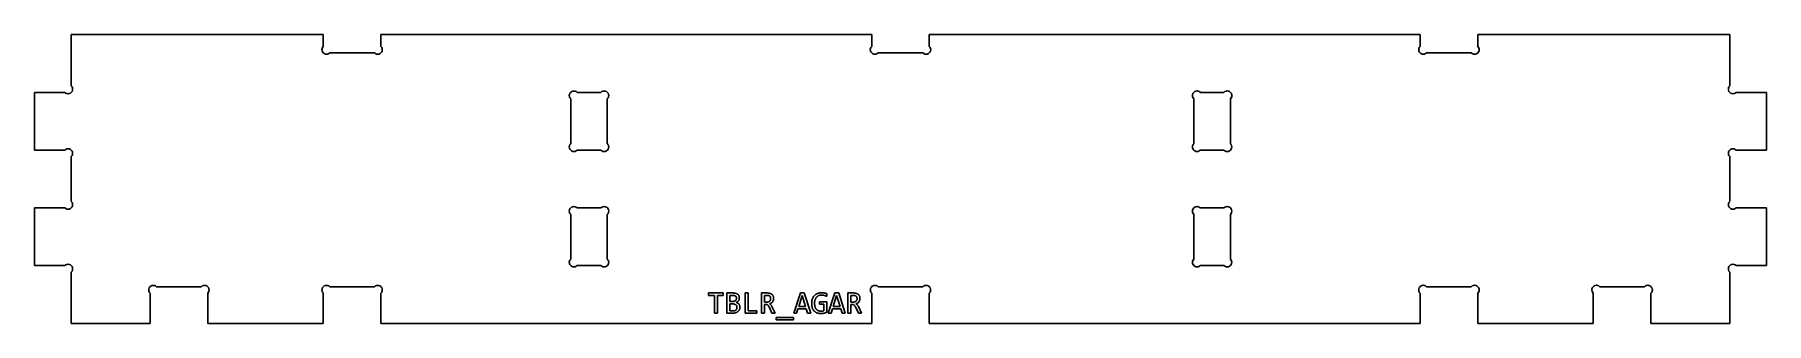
# Model space of a CAD drawing. Header units: inches. Extents: x 0 to 11.8, y 0 to 2.
import ezdxf

# ---------------------------------------------------------------- set-up
doc = ezdxf.new("R2010")
doc.units = ezdxf.units.IN
doc.header["$MEASUREMENT"] = 0

msp = doc.modelspace()

# ---------------------------------------------------------------- linework, layer by layer
at = {"color": 7, "linetype": 'Continuous', "lineweight": 25}
for p, q in [((0.25, 1.619), (0.25, 1.969)), ((1.969, 1.969), (0.25, 1.969)), ((1.969, 1.969), (1.969, 1.888)), ((2.362, 1.888), (2.362, 1.969)), ((5.709, 1.969), (2.362, 1.969)), ((5.709, 1.969), (5.709, 1.888)), ((6.102, 1.888), (6.102, 1.969)), ((9.449, 1.969), (6.102, 1.969)), ((9.449, 1.969), (9.449, 1.888)), ((9.843, 1.888), (9.843, 1.969)), ((11.561, 1.969), (9.843, 1.969)), ((11.561, 1.619), (11.561, 1.969)), ((2.013, 1.844), (2.318, 1.844)), ((5.753, 1.844), (6.058, 1.844)), ((9.493, 1.844), (9.798, 1.844)), ((0, 1.575), (0, 1.181)), ((0, 1.575), (0.206, 1.575)), ((3.861, 1.575), (3.7, 1.575)), ((8.111, 1.575), (7.95, 1.575)), ((11.811, 1.575), (11.605, 1.575)), ((11.811, 1.181), (11.811, 1.575)), ((3.656, 1.531), (3.656, 1.225)), ((3.906, 1.225), (3.906, 1.531)), ((7.906, 1.531), (7.906, 1.225)), ((8.156, 1.225), (8.156, 1.531)), ((0.206, 1.181), (0, 1.181)), ((11.605, 1.181), (11.811, 1.181)), ((0.25, 0.832), (0.25, 1.137)), ((3.7, 1.181), (3.861, 1.181)), ((7.95, 1.181), (8.111, 1.181)), ((11.561, 0.832), (11.561, 1.137)), ((0, 0.787), (0, 0.394)), ((0, 0.787), (0.206, 0.787)), ((3.656, 0.743), (3.656, 0.438)), ((3.861, 0.787), (3.7, 0.787)), ((3.906, 0.438), (3.906, 0.743)), ((7.906, 0.743), (7.906, 0.438)), ((8.111, 0.787), (7.95, 0.787)), ((8.156, 0.438), (8.156, 0.743)), ((11.811, 0.787), (11.605, 0.787)), ((11.811, 0.394), (11.811, 0.787)), ((0.206, 0.394), (0, 0.394)), ((3.7, 0.394), (3.861, 0.394)), ((7.95, 0.394), (8.111, 0.394)), ((11.605, 0.394), (11.811, 0.394)), ((0.25, 0), (0.25, 0.35)), ((1.137, 0.25), (0.832, 0.25)), ((2.318, 0.25), (2.013, 0.25)), ((6.058, 0.25), (5.753, 0.25)), ((9.798, 0.25), (9.493, 0.25)), ((10.979, 0.25), (10.674, 0.25)), ((11.561, 0), (11.561, 0.35)), ((0.787, 0.206), (0.787, 0)), ((1.181, 0), (1.181, 0.206)), ((1.969, 0.206), (1.969, 0)), ((2.362, 0), (2.362, 0.206)), ((4.597, 0.207), (4.697, 0.207)), ((4.597, 0.191), (4.597, 0.207)), ((4.637, 0.191), (4.597, 0.191)), ((4.637, 0.069), (4.637, 0.191)), ((4.657, 0.191), (4.657, 0.069)), ((4.697, 0.191), (4.657, 0.191)), ((4.697, 0.207), (4.697, 0.191)), ((4.721, 0.207), (4.76, 0.207)), ((4.721, 0.069), (4.721, 0.207)), ((4.741, 0.191), (4.741, 0.149)), ((4.759, 0.191), (4.741, 0.191)), ((4.741, 0.149), (4.759, 0.149)), ((4.741, 0.133), (4.741, 0.085)), ((4.759, 0.133), (4.741, 0.133)), ((4.846, 0.207), (4.866, 0.207)), ((4.846, 0.069), (4.846, 0.207)), ((4.866, 0.207), (4.866, 0.085)), ((4.958, 0.207), (4.995, 0.207)), ((4.958, 0.069), (4.958, 0.207)), ((4.978, 0.191), (4.978, 0.145)), ((4.995, 0.191), (4.978, 0.191)), ((4.978, 0.145), (4.993, 0.145)), ((4.978, 0.129), (4.978, 0.069)), ((4.987, 0.129), (4.978, 0.129)), ((5.177, 0.069), (5.223, 0.207)), ((5.235, 0.191), (5.211, 0.115)), ((5.223, 0.207), (5.248, 0.207)), ((5.258, 0.115), (5.235, 0.191)), ((5.248, 0.207), (5.293, 0.069)), ((5.354, 0.147), (5.402, 0.147)), ((5.354, 0.131), (5.354, 0.147)), ((5.382, 0.131), (5.354, 0.131)), ((5.382, 0.086), (5.382, 0.131)), ((5.402, 0.203), (5.402, 0.185)), ((5.402, 0.147), (5.402, 0.075)), ((5.413, 0.069), (5.458, 0.207)), ((5.47, 0.191), (5.447, 0.115)), ((5.458, 0.207), (5.484, 0.207)), ((5.494, 0.115), (5.47, 0.191)), ((5.484, 0.207), (5.528, 0.069)), ((5.547, 0.207), (5.584, 0.207)), ((5.547, 0.069), (5.547, 0.207)), ((5.567, 0.191), (5.567, 0.145)), ((5.584, 0.191), (5.567, 0.191)), ((5.567, 0.145), (5.582, 0.145)), ((5.567, 0.129), (5.567, 0.069)), ((5.576, 0.129), (5.567, 0.129)), ((5.709, 0.206), (5.709, 0)), ((6.102, 0), (6.102, 0.206)), ((9.449, 0.206), (9.449, 0)), ((9.843, 0), (9.843, 0.206)), ((10.63, 0.206), (10.63, 0)), ((11.024, 0), (11.024, 0.206)), ((0.25, 0), (0.787, 0)), ((1.181, 0), (1.969, 0)), ((2.362, 0), (5.709, 0)), ((4.657, 0.069), (4.637, 0.069)), ((4.756, 0.069), (4.721, 0.069)), ((4.741, 0.085), (4.76, 0.085)), ((4.926, 0.069), (4.846, 0.069)), ((4.866, 0.085), (4.926, 0.085)), ((4.926, 0.085), (4.926, 0.069)), ((4.978, 0.069), (4.958, 0.069)), ((5.029, 0.069), (5.009, 0.112)), ((5.029, 0.115), (5.05, 0.069)), ((5.05, 0.069), (5.029, 0.069)), ((5.058, 0.041), (5.176, 0.041)), ((5.058, 0.025), (5.058, 0.041)), ((5.176, 0.025), (5.058, 0.025)), ((5.176, 0.041), (5.176, 0.025)), ((5.196, 0.069), (5.177, 0.069)), ((5.206, 0.099), (5.196, 0.069)), ((5.263, 0.099), (5.206, 0.099)), ((5.211, 0.115), (5.258, 0.115)), ((5.272, 0.069), (5.263, 0.099)), ((5.293, 0.069), (5.272, 0.069)), ((5.432, 0.069), (5.413, 0.069)), ((5.442, 0.099), (5.432, 0.069)), ((5.499, 0.099), (5.442, 0.099)), ((5.447, 0.115), (5.494, 0.115)), ((5.508, 0.069), (5.499, 0.099)), ((5.528, 0.069), (5.508, 0.069)), ((5.567, 0.069), (5.547, 0.069)), ((5.618, 0.069), (5.598, 0.112)), ((5.618, 0.115), (5.639, 0.069)), ((5.639, 0.069), (5.618, 0.069)), ((6.102, 0), (9.449, 0)), ((9.843, 0), (10.63, 0)), ((11.024, 0), (11.561, 0))]:
    msp.add_line(p, q, dxfattribs=at)
for centre, radius, start, end in [((1.991, 1.866), 0.0313, 134.7488, 315.2512), ((2.34, 1.866), 0.0313, 224.7488, 45.2512), ((5.731, 1.866), 0.0313, 134.7488, 315.2512), ((6.08, 1.866), 0.0313, 224.7488, 45.2512), ((9.471, 1.866), 0.0313, 134.7488, 315.2512), ((9.821, 1.866), 0.0313, 224.7488, 45.2512), ((0.228, 1.597), 0.0312, 224.7488, 45.2512), ((3.678, 1.553), 0.0312, 44.7488, 225.2512), ((3.884, 1.553), 0.0312, 314.7488, 135.2512), ((7.928, 1.553), 0.0313, 44.7488, 225.2512), ((8.134, 1.553), 0.0313, 314.7488, 135.2512), ((11.583, 1.597), 0.0312, 134.7488, 315.2512), ((0.228, 1.159), 0.0312, 314.7488, 135.2512), ((3.678, 1.203), 0.0312, 134.7488, 315.2512), ((3.884, 1.203), 0.0312, 224.7488, 45.2512), ((7.928, 1.203), 0.0312, 134.7488, 315.2512), ((8.134, 1.203), 0.0312, 224.7488, 45.2512), ((11.583, 1.159), 0.0312, 44.7488, 225.2512), ((0.228, 0.809), 0.0312, 224.7488, 45.2512), ((11.583, 0.809), 0.0312, 134.7488, 315.2512), ((3.678, 0.765), 0.0312, 44.7488, 225.2512), ((3.884, 0.765), 0.0312, 314.7488, 135.2512), ((7.928, 0.765), 0.0312, 44.7488, 225.2512), ((8.134, 0.765), 0.0312, 314.7488, 135.2512), ((0.228, 0.372), 0.0312, 314.7488, 135.2512), ((3.678, 0.416), 0.0312, 134.7488, 315.2512), ((3.884, 0.416), 0.0312, 224.7488, 45.2512), ((7.928, 0.416), 0.0313, 134.7488, 315.2512), ((8.134, 0.416), 0.0312, 224.7488, 45.2512), ((11.583, 0.372), 0.0313, 44.7488, 225.2512), ((0.809, 0.228), 0.0312, 44.7488, 225.2512), ((1.159, 0.228), 0.0312, 314.7488, 135.2512), ((1.991, 0.228), 0.0312, 44.7488, 225.2512), ((2.34, 0.228), 0.0312, 314.7488, 135.2512), ((5.731, 0.228), 0.0312, 44.7488, 225.2512), ((6.08, 0.228), 0.0312, 314.7488, 135.2512), ((9.471, 0.228), 0.0313, 44.7488, 225.2512), ((9.821, 0.228), 0.0313, 314.7488, 135.2512), ((10.652, 0.228), 0.0313, 44.7488, 225.2512), ((11.002, 0.228), 0.0313, 314.7488, 135.2512)]:
    msp.add_arc(centre, radius, start, end, dxfattribs=at)
for points, knots in [([(4.787, 0.171), (4.786, 0.172), (4.786, 0.175), (4.786, 0.178), (4.785, 0.181), (4.784, 0.182), (4.782, 0.184), (4.781, 0.185), (4.779, 0.186), (4.777, 0.187), (4.775, 0.188), (4.773, 0.189), (4.77, 0.19), (4.767, 0.19), (4.763, 0.191), (4.761, 0.191), (4.759, 0.191)], [0, 0, 0, 0, 0.104811, 0.205787, 0.255208, 0.305332, 0.354672, 0.406637, 0.460843, 0.518964, 0.582209, 0.651135, 0.725977, 0.80865, 0.900376, 1, 1, 1, 1]), ([(4.759, 0.149), (4.761, 0.149), (4.765, 0.149), (4.769, 0.15), (4.773, 0.151), (4.775, 0.152), (4.777, 0.153), (4.779, 0.154), (4.781, 0.156), (4.782, 0.157), (4.783, 0.159), (4.785, 0.161), (4.785, 0.163), (4.786, 0.166), (4.786, 0.168), (4.786, 0.17), (4.787, 0.171)], [0, 0, 0, 0, 0.14811, 0.283411, 0.34733, 0.408016, 0.466536, 0.523871, 0.579879, 0.635758, 0.691196, 0.747667, 0.806033, 0.866873, 0.93103, 1, 1, 1, 1]), ([(4.79, 0.11), (4.79, 0.111), (4.79, 0.112), (4.79, 0.115), (4.789, 0.117), (4.788, 0.119), (4.787, 0.122), (4.786, 0.123), (4.784, 0.125), (4.782, 0.127), (4.78, 0.128), (4.778, 0.129), (4.775, 0.13), (4.772, 0.131), (4.769, 0.132), (4.766, 0.132), (4.763, 0.133), (4.76, 0.133), (4.759, 0.133)], [0, 0, 0, 0, 0.0592778, 0.1163914, 0.1721479, 0.226476, 0.280804, 0.3347373, 0.3892244, 0.4460432, 0.5044213, 0.5647247, 0.628709, 0.695947, 0.7662051, 0.8405627, 0.9179354, 1, 1, 1, 1]), ([(4.76, 0.207), (4.762, 0.207), (4.766, 0.207), (4.771, 0.206), (4.776, 0.206), (4.78, 0.205), (4.785, 0.204), (4.788, 0.202), (4.792, 0.2), (4.795, 0.199), (4.798, 0.196), (4.8, 0.194), (4.802, 0.191), (4.804, 0.188), (4.805, 0.185), (4.806, 0.181), (4.806, 0.178), (4.806, 0.175), (4.806, 0.174)], [0, 0, 0, 0, 0.086799, 0.168033, 0.243855, 0.315143, 0.381827, 0.444516, 0.503592, 0.559499, 0.613332, 0.665847, 0.717915, 0.770126, 0.82402, 0.879795, 0.938224, 1, 1, 1, 1]), ([(4.806, 0.174), (4.806, 0.172), (4.806, 0.168), (4.805, 0.163), (4.804, 0.159), (4.802, 0.155), (4.8, 0.153), (4.798, 0.151), (4.796, 0.149), (4.794, 0.148), (4.792, 0.146), (4.789, 0.145), (4.787, 0.144), (4.785, 0.143), (4.784, 0.143)], [0, 0, 0, 0, 0.128543, 0.250183, 0.367642, 0.482855, 0.540503, 0.599233, 0.65964, 0.721665, 0.786372, 0.854203, 0.925539, 1, 1, 1, 1]), ([(4.784, 0.143), (4.785, 0.143), (4.789, 0.142), (4.793, 0.14), (4.796, 0.138), (4.799, 0.136), (4.801, 0.135), (4.803, 0.133), (4.804, 0.131), (4.806, 0.128), (4.807, 0.126), (4.808, 0.123), (4.809, 0.12), (4.81, 0.117), (4.81, 0.114), (4.81, 0.112), (4.81, 0.111)], [0, 0, 0, 0, 0.119349, 0.238353, 0.298194, 0.356811, 0.415792, 0.47506, 0.535086, 0.595942, 0.657831, 0.721899, 0.787838, 0.855614, 0.926357, 1, 1, 1, 1]), ([(5.009, 0.112), (5.008, 0.113), (5.007, 0.116), (5.005, 0.12), (5.002, 0.123), (5, 0.125), (4.997, 0.127), (4.994, 0.128), (4.99, 0.129), (4.988, 0.129), (4.987, 0.129)], [0, 0, 0, 0, 0.1673919, 0.3105327, 0.4353739, 0.548984, 0.6555634, 0.7631612, 0.8757123, 1, 1, 1, 1]), ([(4.993, 0.145), (4.994, 0.145), (4.996, 0.145), (4.999, 0.145), (5.001, 0.146), (5.004, 0.146), (5.006, 0.147), (5.009, 0.148), (5.011, 0.149), (5.013, 0.151), (5.014, 0.152), (5.016, 0.154), (5.017, 0.156), (5.018, 0.158), (5.019, 0.161), (5.02, 0.163), (5.02, 0.166), (5.02, 0.168), (5.02, 0.168)], [0, 0, 0, 0, 0.075163, 0.146824, 0.2147, 0.280408, 0.343299, 0.403724, 0.461901, 0.519275, 0.575642, 0.632193, 0.6886, 0.746295, 0.806338, 0.867999, 0.932392, 1, 1, 1, 1]), ([(4.995, 0.207), (4.997, 0.207), (5.001, 0.207), (5.006, 0.206), (5.011, 0.205), (5.015, 0.204), (5.019, 0.203), (5.023, 0.201), (5.027, 0.199), (5.03, 0.197), (5.032, 0.194), (5.034, 0.191), (5.036, 0.188), (5.038, 0.185), (5.039, 0.181), (5.04, 0.178), (5.04, 0.174), (5.04, 0.171), (5.04, 0.17)], [0, 0, 0, 0, 0.086877, 0.167501, 0.242748, 0.31266, 0.377995, 0.439734, 0.498505, 0.554376, 0.608818, 0.661973, 0.71527, 0.769273, 0.824499, 0.880763, 0.939397, 1, 1, 1, 1]), ([(5.02, 0.168), (5.02, 0.169), (5.02, 0.171), (5.02, 0.174), (5.019, 0.176), (5.019, 0.178), (5.018, 0.18), (5.016, 0.182), (5.015, 0.184), (5.014, 0.185), (5.012, 0.187), (5.01, 0.188), (5.008, 0.189), (5.006, 0.189), (5.003, 0.19), (5.001, 0.19), (4.998, 0.191), (4.996, 0.191), (4.995, 0.191)], [0, 0, 0, 0, 0.0710054, 0.1375762, 0.2003033, 0.2604032, 0.3177152, 0.3738306, 0.4294997, 0.4848812, 0.5408363, 0.5986108, 0.6580876, 0.7194854, 0.7841757, 0.8520284, 0.9241033, 1, 1, 1, 1]), ([(5.04, 0.17), (5.04, 0.169), (5.04, 0.167), (5.04, 0.163), (5.039, 0.16), (5.038, 0.157), (5.037, 0.155), (5.036, 0.152), (5.035, 0.149), (5.033, 0.147), (5.031, 0.144), (5.029, 0.142), (5.026, 0.14), (5.024, 0.139), (5.021, 0.137), (5.018, 0.135), (5.015, 0.134), (5.013, 0.134), (5.011, 0.133)], [0, 0, 0, 0, 0.064544, 0.126934, 0.188727, 0.249808, 0.309839, 0.369222, 0.428683, 0.48838, 0.54825, 0.608766, 0.669986, 0.733139, 0.797063, 0.862815, 0.930318, 1, 1, 1, 1]), ([(5.011, 0.133), (5.012, 0.133), (5.014, 0.132), (5.017, 0.131), (5.019, 0.129), (5.021, 0.127), (5.023, 0.124), (5.025, 0.122), (5.027, 0.118), (5.028, 0.116), (5.029, 0.115)], [0, 0, 0, 0, 0.111353, 0.220931, 0.331125, 0.443649, 0.564376, 0.69648, 0.842108, 1, 1, 1, 1]), ([(5.3, 0.136), (5.3, 0.139), (5.3, 0.144), (5.301, 0.152), (5.302, 0.16), (5.304, 0.167), (5.307, 0.173), (5.31, 0.179), (5.314, 0.185), (5.318, 0.19), (5.323, 0.194), (5.328, 0.198), (5.334, 0.201), (5.34, 0.204), (5.346, 0.206), (5.353, 0.208), (5.36, 0.209), (5.364, 0.209), (5.367, 0.209)], [0, 0, 0, 0, 0.074225, 0.145225, 0.212689, 0.277943, 0.340683, 0.401421, 0.460109, 0.518096, 0.575513, 0.632668, 0.690415, 0.749159, 0.809436, 0.870947, 0.934445, 1, 1, 1, 1]), ([(5.362, 0.067), (5.36, 0.067), (5.355, 0.067), (5.349, 0.068), (5.342, 0.069), (5.336, 0.071), (5.331, 0.074), (5.326, 0.077), (5.321, 0.08), (5.316, 0.084), (5.313, 0.089), (5.309, 0.094), (5.306, 0.1), (5.304, 0.106), (5.302, 0.113), (5.301, 0.12), (5.3, 0.128), (5.3, 0.133), (5.3, 0.136)], [0, 0, 0, 0, 0.066475, 0.129869, 0.190917, 0.249936, 0.30756, 0.363411, 0.419253, 0.474963, 0.531335, 0.589293, 0.649492, 0.712311, 0.778561, 0.848197, 0.921777, 1, 1, 1, 1]), ([(5.367, 0.193), (5.365, 0.193), (5.362, 0.193), (5.356, 0.192), (5.352, 0.191), (5.347, 0.189), (5.343, 0.187), (5.339, 0.184), (5.335, 0.181), (5.332, 0.178), (5.329, 0.174), (5.327, 0.17), (5.325, 0.165), (5.323, 0.16), (5.321, 0.155), (5.32, 0.149), (5.32, 0.144), (5.32, 0.14), (5.32, 0.138)], [0, 0, 0, 0, 0.067098, 0.130976, 0.192216, 0.25177, 0.309685, 0.366513, 0.423519, 0.480372, 0.538032, 0.597274, 0.658431, 0.722042, 0.787912, 0.855973, 0.926461, 1, 1, 1, 1]), ([(5.32, 0.138), (5.32, 0.136), (5.32, 0.132), (5.32, 0.126), (5.321, 0.12), (5.322, 0.115), (5.324, 0.11), (5.325, 0.105), (5.328, 0.101), (5.33, 0.097), (5.333, 0.094), (5.336, 0.091), (5.34, 0.089), (5.344, 0.086), (5.349, 0.085), (5.353, 0.084), (5.359, 0.083), (5.362, 0.083), (5.364, 0.083)], [0, 0, 0, 0, 0.077697, 0.150962, 0.221242, 0.287556, 0.350886, 0.410876, 0.468434, 0.524381, 0.578873, 0.633076, 0.687847, 0.744019, 0.802456, 0.864127, 0.929602, 1, 1, 1, 1]), ([(5.367, 0.209), (5.37, 0.209), (5.376, 0.209), (5.384, 0.208), (5.389, 0.206), (5.394, 0.205), (5.398, 0.204), (5.4, 0.203), (5.402, 0.203)], [0, 0, 0, 0, 0.262934, 0.514365, 0.637318, 0.759, 0.879771, 1, 1, 1, 1]), ([(5.402, 0.185), (5.399, 0.186), (5.394, 0.188), (5.387, 0.19), (5.381, 0.192), (5.377, 0.192), (5.372, 0.193), (5.369, 0.193), (5.367, 0.193)], [0, 0, 0, 0, 0.243243, 0.485031, 0.60722, 0.733334, 0.864709, 1, 1, 1, 1]), ([(5.598, 0.112), (5.598, 0.113), (5.596, 0.116), (5.594, 0.12), (5.591, 0.123), (5.589, 0.125), (5.586, 0.127), (5.583, 0.128), (5.579, 0.129), (5.577, 0.129), (5.576, 0.129)], [0, 0, 0, 0, 0.167392, 0.310533, 0.435374, 0.548984, 0.655563, 0.763161, 0.875712, 1, 1, 1, 1]), ([(5.582, 0.145), (5.583, 0.145), (5.585, 0.145), (5.588, 0.145), (5.591, 0.146), (5.593, 0.146), (5.596, 0.147), (5.598, 0.148), (5.6, 0.149), (5.602, 0.151), (5.604, 0.152), (5.605, 0.154), (5.606, 0.156), (5.607, 0.158), (5.608, 0.161), (5.609, 0.163), (5.609, 0.166), (5.609, 0.168), (5.609, 0.168)], [0, 0, 0, 0, 0.075163, 0.146824, 0.2147, 0.280408, 0.343299, 0.403724, 0.461901, 0.519275, 0.575642, 0.632193, 0.6886, 0.746295, 0.806338, 0.867999, 0.932392, 1, 1, 1, 1]), ([(5.584, 0.207), (5.586, 0.207), (5.59, 0.207), (5.595, 0.206), (5.6, 0.205), (5.604, 0.204), (5.609, 0.203), (5.612, 0.201), (5.616, 0.199), (5.619, 0.197), (5.621, 0.194), (5.623, 0.191), (5.625, 0.188), (5.627, 0.185), (5.628, 0.181), (5.629, 0.178), (5.629, 0.174), (5.629, 0.171), (5.629, 0.17)], [0, 0, 0, 0, 0.086877, 0.167501, 0.242748, 0.31266, 0.377995, 0.439734, 0.498505, 0.554376, 0.608818, 0.661973, 0.71527, 0.769273, 0.824499, 0.880763, 0.939397, 1, 1, 1, 1]), ([(5.609, 0.168), (5.609, 0.169), (5.609, 0.171), (5.609, 0.174), (5.608, 0.176), (5.608, 0.178), (5.607, 0.18), (5.606, 0.182), (5.604, 0.184), (5.603, 0.185), (5.601, 0.187), (5.599, 0.188), (5.597, 0.189), (5.595, 0.189), (5.592, 0.19), (5.59, 0.19), (5.587, 0.191), (5.585, 0.191), (5.584, 0.191)], [0, 0, 0, 0, 0.0710054, 0.1375762, 0.2003033, 0.2604032, 0.3177152, 0.3738306, 0.4294997, 0.4848812, 0.5408363, 0.5986108, 0.6580876, 0.7194854, 0.7841757, 0.8520284, 0.9241033, 1, 1, 1, 1]), ([(5.629, 0.17), (5.629, 0.169), (5.629, 0.167), (5.629, 0.163), (5.628, 0.16), (5.627, 0.157), (5.626, 0.155), (5.625, 0.152), (5.624, 0.149), (5.622, 0.147), (5.62, 0.144), (5.618, 0.142), (5.615, 0.14), (5.613, 0.139), (5.61, 0.137), (5.607, 0.135), (5.604, 0.134), (5.602, 0.134), (5.601, 0.133)], [0, 0, 0, 0, 0.064544, 0.126934, 0.188727, 0.249808, 0.309839, 0.369222, 0.428683, 0.48838, 0.54825, 0.608766, 0.669986, 0.733139, 0.797063, 0.862815, 0.930318, 1, 1, 1, 1]), ([(5.601, 0.133), (5.601, 0.133), (5.603, 0.132), (5.606, 0.131), (5.608, 0.129), (5.61, 0.127), (5.612, 0.124), (5.614, 0.122), (5.616, 0.118), (5.618, 0.116), (5.618, 0.115)], [0, 0, 0, 0, 0.111353, 0.220931, 0.331125, 0.443649, 0.564376, 0.69648, 0.842108, 1, 1, 1, 1]), ([(4.81, 0.111), (4.81, 0.109), (4.81, 0.106), (4.81, 0.101), (4.808, 0.097), (4.807, 0.093), (4.805, 0.089), (4.802, 0.086), (4.799, 0.083), (4.796, 0.08), (4.792, 0.077), (4.788, 0.075), (4.783, 0.073), (4.779, 0.072), (4.773, 0.07), (4.768, 0.07), (4.762, 0.069), (4.758, 0.069), (4.756, 0.069)], [0, 0, 0, 0, 0.063326, 0.123645, 0.181283, 0.237977, 0.293541, 0.348682, 0.404321, 0.461004, 0.519135, 0.579349, 0.641844, 0.70787, 0.776605, 0.847653, 0.922125, 1, 1, 1, 1]), ([(4.76, 0.085), (4.761, 0.085), (4.763, 0.085), (4.767, 0.085), (4.77, 0.086), (4.773, 0.086), (4.776, 0.087), (4.779, 0.088), (4.781, 0.089), (4.783, 0.091), (4.785, 0.093), (4.786, 0.094), (4.788, 0.096), (4.789, 0.099), (4.79, 0.101), (4.79, 0.104), (4.79, 0.107), (4.79, 0.109), (4.79, 0.11)], [0, 0, 0, 0, 0.082919, 0.159894, 0.232556, 0.300696, 0.363756, 0.423675, 0.4807, 0.53486, 0.587717, 0.640698, 0.694291, 0.749752, 0.806946, 0.867283, 0.931438, 1, 1, 1, 1]), ([(5.402, 0.075), (5.4, 0.075), (5.397, 0.073), (5.392, 0.072), (5.387, 0.07), (5.382, 0.069), (5.377, 0.068), (5.372, 0.067), (5.367, 0.067), (5.364, 0.067), (5.362, 0.067)], [0, 0, 0, 0, 0.121553, 0.246873, 0.374671, 0.503107, 0.631615, 0.758293, 0.881258, 1, 1, 1, 1]), ([(5.364, 0.083), (5.365, 0.083), (5.366, 0.083), (5.369, 0.083), (5.371, 0.083), (5.373, 0.084), (5.376, 0.084), (5.378, 0.085), (5.38, 0.085), (5.381, 0.086), (5.382, 0.086)], [0, 0, 0, 0, 0.118138, 0.245341, 0.378275, 0.510131, 0.64255, 0.770823, 0.89187, 1, 1, 1, 1])]:
    msp.add_open_spline(points, degree=3, knots=knots, dxfattribs=at)

doc.saveas('drawing.dxf')
